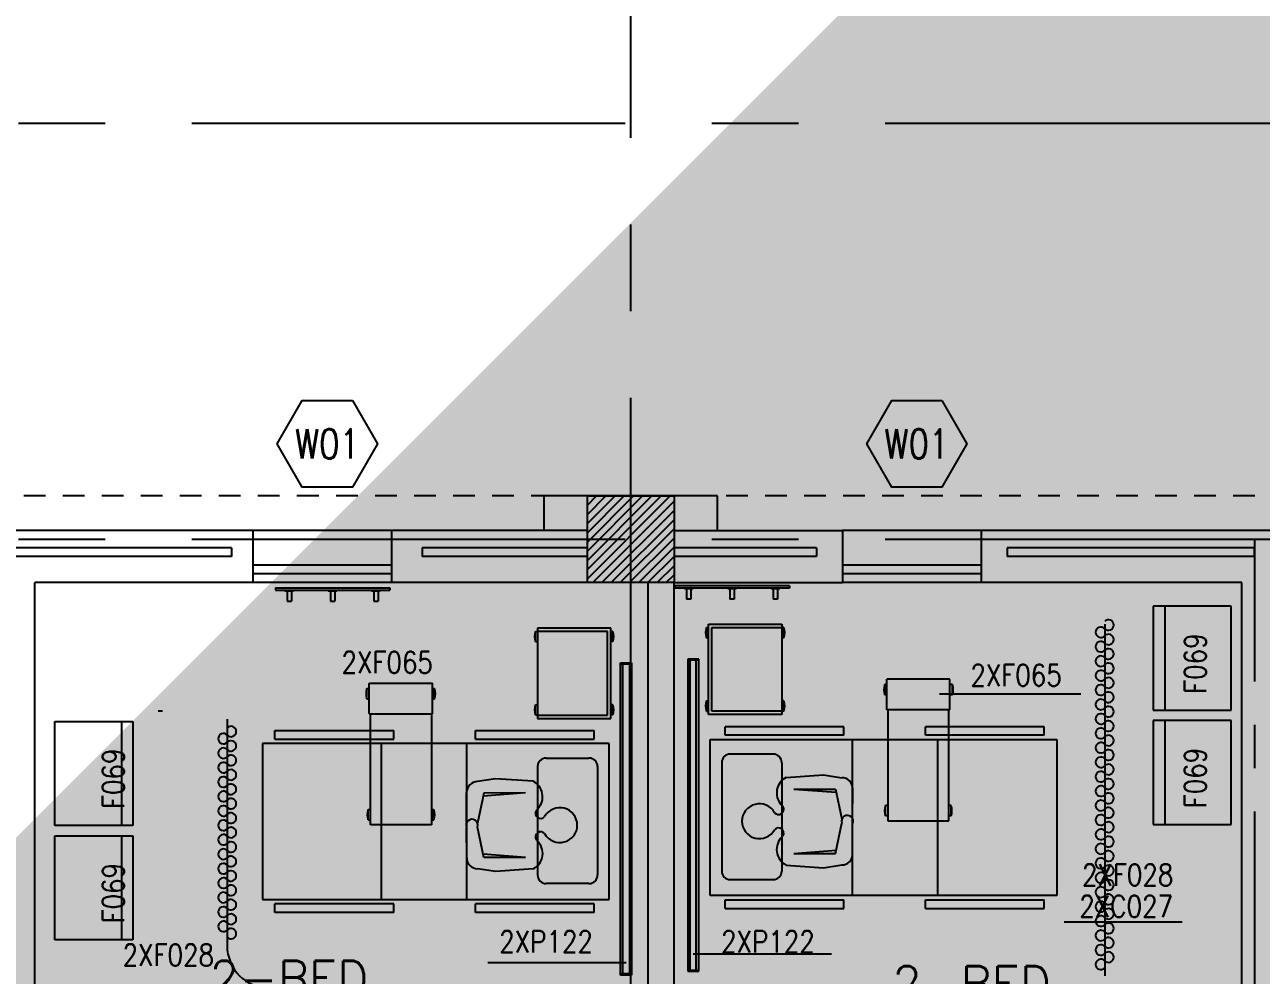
# Model space of a CAD drawing. Extents: x 88852.7 to 88945.7, y 39921.6 to 40001.1.
# Drawn here: x 88864.47 to 88871.61, y 39984.78 to 39990.27 of the extents above; entities that cross this region are included whole.
import ezdxf
from ezdxf.enums import TextEntityAlignment as Align

# ---------------------------------------------------------------- set-up
doc = ezdxf.new("R2010")
doc.units = 0
doc.header["$MEASUREMENT"] = 0
doc.header["$PDMODE"] = 34
for name, pattern in [('CENTER', [2, 1.25, -0.25, 0.25, -0.25]), ('CENTERX2', [4, 2.5, -0.5, 0.5, -0.5]), ('HIDDEN2', [0.1875, 0.125, -0.0625])]:
    doc.linetypes.add(name, pattern=pattern)
doc.layers.get('0').update_dxf_attribs({"linetype": 'CONTINUOUS'})
doc.layers.get('DEFPOINTS').update_dxf_attribs({"linetype": 'CONTINUOUS'})
for name, color, linetype in [('A-TEXT', 7, 'CONTINUOUS'), ('AX-DIM', 4, 'CONTINUOUS'), ('AXES', 11, 'CENTERX2'), ('AXES1', 11, 'CENTER'), ('COL', 2, 'CONTINUOUS'), ('HAT', 8, 'CONTINUOUS'), ('HIDDEN', 9, 'HIDDEN2'), ('INSUL', 4, 'CONTINUOUS'), ('MEDICAL', 4, 'CONTINUOUS'), ('NON-MEDICAL', 4, 'CONTINUOUS'), ('RM-BOX', 4, 'CONTINUOUS'), ('RM-NAME', 2, 'CONTINUOUS'), ('RM-NO', 2, 'CONTINUOUS'), ('WALL', 4, 'CONTINUOUS'), ('WIN', 3, 'CONTINUOUS'), ('WIN-BOX', 3, 'CONTINUOUS'), ('WIN-NO', 5, 'CONTINUOUS')]:
    doc.layers.add(name, color=color, linetype=linetype)
doc.styles.add('ROMANS', font='ROMANS.shx', dxfattribs={"width": 0.6})
doc.dimstyles.new('DIM-OUT', dxfattribs={"dimscale": 0, "dimtxt": 0.24, "dimasz": 0.08, "dimexe": 0.02, "dimexo": 0.02, "dimgap": 0.05, "dimtad": 1, "dimdec": 0, "dimlfac": 1000, "dimzin": 0, "dimdsep": 46, "dimtxsty": 'ROMANS', "dimblk1": 'ARCHTICK', "dimblk2": 'ARCHTICK', "dimsah": 1, "dimcen": 0.01, "dimdle": 0.08, "dimclrd": 4, "dimclre": 4, "dimclrt": 2, "dimadec": 0, "dimazin": 0, "dimtp": 2, "dimtm": 2, "dimtfac": 0.114286, "dimtdec": 0, "dimtix": 1, "dimtmove": 2, "dimatfit": 3, "dimldrblk": 'ARCHTICK', "dimfxl": 0, "dimtolj": 1, "dimtzin": 0, "dimarcsym": 0})

# ---------------------------------------------------------------- blocks, each defined once
blk = doc.blocks.new('WW1')
at = {"layer": 'WIN-BOX'}
blk.add_lwpolyline([(144.3, -250), (288.7, 0), (144.3, 250), (-144.3, 250), (-288.7, 0), (-144.3, -250)], close=True, dxfattribs=at)
at = {"layer": 'WIN-NO', "style": 'ROMANS', "width": 0.8}
blk.add_attdef('W00', text='', height=170, dxfattribs=at).set_placement((0, 0), align=Align.MIDDLE)
blk = doc.blocks.new('_ARCHTICK')
at = {"color": 0, "linetype": 'ByBlock', "const_width": 0.15}
blk.add_lwpolyline([(-0.5, -0.5), (0.5, 0.5)], dxfattribs=at)
blk = doc.blocks.new('*D599')
at = {"layer": 'AX-DIM', "color": 4, "lineweight": -2}
for p, q in [((88860.6903, 39999.7279), (88935.5403, 39999.7279)), ((88860.7703, 39995.0899), (88860.7703, 39999.7479)), ((88935.4603, 39987.5696), (88935.4603, 39999.7479))]:
    blk.add_line(p, q, dxfattribs=at)
at = {"layer": 'DEFPOINTS', "color": 0}
for p in [(88935.4603, 39999.7279), (88860.7703, 39995.0699), (88935.4603, 39987.5496)]:
    blk.add_point(p, dxfattribs=at)
at = {"layer": 'AX-DIM', "color": 4, "lineweight": -2, "xscale": 0.08, "yscale": 0.08, "zscale": 0.08, "rotation": 180}
blk.add_blockref('_ARCHTICK', (88860.7703, 39999.7279), dxfattribs=at)
at = {"layer": 'AX-DIM', "color": 4, "lineweight": -2, "xscale": 0.08, "yscale": 0.08, "zscale": 0.08}
blk.add_blockref('_ARCHTICK', (88935.4603, 39999.7279), dxfattribs=at)
at = {"layer": 'AX-DIM', "color": 2, "insert": (88898.1153, 39999.8979), "char_height": 0.24, "attachment_point": 5, "style": 'ROMANS'}
blk.add_mtext('\\A1;74690', dxfattribs=at)
blk = doc.blocks.new('RM1')
at = {"layer": 'RM-BOX'}
blk.add_lwpolyline([(569.9, -200), (-569.9, -200), (-569.9, -500), (569.9, -500)], close=True, dxfattribs=at)
at = {"layer": 'RM-NAME', "style": 'ROMANS'}
for tag, p in [('ROOMNAME1', (0, 323.8)), ('ROOMNAME2', (0, 0))]:
    blk.add_attdef(tag, text='', height=200, dxfattribs=at).set_placement(p, align=Align.MIDDLE)
at = {"layer": 'RM-NO', "style": 'ROMANS', "width": 0.8}
blk.add_attdef('ROOMNO', text='', height=200, dxfattribs=at).set_placement((0, -350), align=Align.MIDDLE)
blk = doc.blocks.new('COL50')
at = {"layer": 'COL'}
blk.add_lwpolyline([(-250, 250), (-250, -250), (250, -250), (250, 250)], close=True, dxfattribs=at)
blk = doc.blocks.new('*X541')
at = {"color": 0}
for p, q in [((73379.2, 177111.8), (73857.2, 177589.7)), ((73379.2, 177164.8), (73804.1, 177589.7)), ((73379.2, 177217.9), (73751.1, 177589.7)), ((73379.2, 177270.9), (73698.1, 177589.7)), ((73379.2, 177323.9), (73645, 177589.7)), ((73379.2, 177377), (73592, 177589.7)), ((73379.2, 177430), (73539, 177589.7)), ((73379.2, 177483), (73485.9, 177589.7)), ((73379.2, 177536.1), (73432.9, 177589.7)), ((73410.2, 177089.7), (73879.2, 177558.8)), ((73463.2, 177089.7), (73879.2, 177505.7)), ((73516.3, 177089.7), (73879.2, 177452.7)), ((73569.3, 177089.7), (73879.2, 177399.7)), ((73622.3, 177089.7), (73879.2, 177346.6)), ((73675.4, 177089.7), (73879.2, 177293.6)), ((73728.4, 177089.7), (73879.2, 177240.6)), ((73781.4, 177089.7), (73879.2, 177187.5)), ((73834.5, 177089.7), (73879.2, 177134.5))]:
    blk.add_line(p, q, dxfattribs=at)

msp = doc.modelspace()

# ---------------------------------------------------------------- linework, layer by layer
at = {"layer": 'AXES'}
for p, q in [((88867.9703, 39921.6153), (88867.9703, 40000.4279)), ((88853.4386, 39989.6996), (88876.9703, 39989.6996)), ((88853.4386, 39987.2996), (88876.9669, 39987.2996))]:
    msp.add_line(p, q, dxfattribs=at)
at = {"layer": 'AXES1'}
msp.add_line((88871.5703, 39928.4796), (88871.5703, 39987.2996), dxfattribs=at)
msp.add_line((88871.5703, 39928.4796), (88871.5703, 39987.2996), dxfattribs=at)
at = {"layer": 'COL'}
msp.add_lwpolyline([(88867.7203, 39987.0496), (88867.7203, 39987.5496), (88868.2203, 39987.5496), (88868.2203, 39987.0496)], close=True, dxfattribs=at)
at = {"layer": 'HIDDEN'}
msp.add_line((88893.1703, 39987.5496), (88859.8638, 39987.5496), dxfattribs=at)
at = {"layer": 'INSUL'}
for p, q in [((88865.6668, 39987.2496), (88863.0914, 39987.2496)), ((88865.6668, 39987.2496), (88865.6668, 39987.1996)), ((88867.7203, 39987.2496), (88866.7668, 39987.2496)), ((88866.7668, 39987.2496), (88866.7668, 39987.1996)), ((88869.0414, 39987.2496), (88868.2203, 39987.2496)), ((88869.0414, 39987.2496), (88869.0414, 39987.1996)), ((88870.1414, 39987.2496), (88870.1414, 39987.1996)), ((88871.5664, 39987.2496), (88870.1414, 39987.2496)), ((88871.5664, 39987.2496), (88871.5664, 39987.1996)), ((88865.6668, 39987.1996), (88863.0914, 39987.1996)), ((88867.7203, 39987.1996), (88866.7668, 39987.1996)), ((88869.0414, 39987.1996), (88868.2203, 39987.1996)), ((88871.5664, 39987.1996), (88870.1414, 39987.1996))]:
    msp.add_line(p, q, dxfattribs=at)
at = {"layer": 'MEDICAL'}
for p, q in [((88868.4188, 39986.8095), (88868.842, 39986.8095)), ((88868.4188, 39986.2879), (88868.4188, 39986.8095)), ((88868.842, 39986.8095), (88868.842, 39986.2879)), ((88870.7052, 39986.8096), (88870.7052, 39984.7814)), ((88867.4203, 39986.7091), (88867.4203, 39986.7682)), ((88867.4203, 39986.7682), (88867.4324, 39986.7682)), ((88867.8557, 39986.787), (88867.4324, 39986.787)), ((88867.4324, 39986.787), (88867.4324, 39986.2653)), ((88867.836, 39986.7673), (88867.4324, 39986.7673)), ((88867.836, 39986.285), (88867.836, 39986.7673)), ((88867.8557, 39986.2653), (88867.8557, 39986.787)), ((88867.8678, 39986.7682), (88867.8557, 39986.7682)), ((88867.8678, 39986.7091), (88867.8678, 39986.7682)), ((88868.4066, 39986.7907), (88868.4188, 39986.7907)), ((88868.4066, 39986.7316), (88868.4066, 39986.7907)), ((88868.4385, 39986.7898), (88868.842, 39986.7898)), ((88868.4385, 39986.3075), (88868.4385, 39986.7898)), ((88868.8542, 39986.7907), (88868.842, 39986.7907)), ((88868.8542, 39986.7316), (88868.8542, 39986.7907)), ((88867.4203, 39986.7091), (88867.4324, 39986.7091)), ((88867.8678, 39986.7091), (88867.8557, 39986.7091)), ((88868.4066, 39986.7316), (88868.4188, 39986.7316)), ((88868.8542, 39986.7316), (88868.842, 39986.7316)), ((88868.3634, 39986.6089), (88868.3003, 39986.6089)), ((88868.3003, 39986.6089), (88868.3003, 39984.8085)), ((88868.3634, 39986.6027), (88868.3003, 39986.6027)), ((88868.3119, 39986.6027), (88868.3119, 39984.8147)), ((88868.3488, 39984.8147), (88868.3488, 39986.6027)), ((88868.3634, 39984.8085), (88868.3634, 39986.6089)), ((88867.9111, 39986.5863), (88867.9741, 39986.5863)), ((88867.9111, 39984.786), (88867.9111, 39986.5863)), ((88867.9111, 39986.5802), (88867.9741, 39986.5802)), ((88867.9257, 39984.7921), (88867.9257, 39986.5802)), ((88867.9626, 39986.5802), (88867.9626, 39984.7921)), ((88867.9741, 39986.5863), (88867.9741, 39984.786)), ((88866.4625, 39986.2922), (88866.4625, 39986.4694)), ((88866.4625, 39986.4694), (88866.8267, 39986.4694)), ((88866.8267, 39986.2922), (88866.8267, 39986.4694)), ((88869.4478, 39986.4609), (88869.4358, 39986.4609)), ((88869.4358, 39986.4019), (88869.4358, 39986.4609)), ((88869.8119, 39986.4919), (88869.4478, 39986.4919)), ((88869.4478, 39986.3148), (88869.4478, 39986.4919)), ((88869.8119, 39986.3148), (88869.8119, 39986.4919)), ((88869.8262, 39986.4609), (88869.8119, 39986.4609)), ((88869.8262, 39986.4019), (88869.8262, 39986.4609)), ((88866.4483, 39986.4384), (88866.4625, 39986.4384)), ((88866.4483, 39986.3793), (88866.4483, 39986.4384)), ((88866.4483, 39986.3793), (88866.4625, 39986.3793)), ((88866.8267, 39986.4384), (88866.8387, 39986.4384)), ((88866.8267, 39986.3793), (88866.8387, 39986.3793)), ((88866.8387, 39986.3793), (88866.8387, 39986.4384)), ((88869.4478, 39986.4019), (88869.4358, 39986.4019)), ((88869.8262, 39986.4019), (88869.8119, 39986.4019)), ((88867.4203, 39986.2864), (88867.4203, 39986.3454)), ((88867.4203, 39986.3454), (88867.4324, 39986.3454)), ((88867.8678, 39986.3454), (88867.8557, 39986.3454)), ((88867.8678, 39986.2864), (88867.8678, 39986.3454)), ((88868.4066, 39986.368), (88868.4188, 39986.368)), ((88868.4066, 39986.3089), (88868.4066, 39986.368)), ((88868.4066, 39986.3089), (88868.4188, 39986.3089)), ((88868.8542, 39986.368), (88868.842, 39986.368)), ((88868.8542, 39986.3089), (88868.842, 39986.3089)), ((88868.8542, 39986.3089), (88868.8542, 39986.368)), ((88869.8119, 39986.3148), (88869.4478, 39986.3148)), ((88869.4539, 39986.3148), (88869.4539, 39985.675)), ((88869.8058, 39985.675), (88869.8058, 39986.3148)), ((88865.6421, 39986.2626), (88865.6421, 39984.9589)), ((88866.4625, 39986.2922), (88866.8267, 39986.2922)), ((88866.4687, 39985.6525), (88866.4687, 39986.2922)), ((88866.8206, 39986.2922), (88866.8206, 39985.6525)), ((88867.4203, 39986.2864), (88867.4324, 39986.2864)), ((88867.4324, 39986.285), (88867.836, 39986.285)), ((88867.4324, 39986.2653), (88867.8557, 39986.2653)), ((88867.8678, 39986.2864), (88867.8557, 39986.2864)), ((88868.842, 39986.2879), (88868.4188, 39986.2879)), ((88868.842, 39986.3075), (88868.4385, 39986.3075)), ((88865.9183, 39986.1465), (88865.9183, 39986.1957)), ((88865.9183, 39986.1957), (88866.6041, 39986.1957)), ((88866.6041, 39986.1465), (88866.6041, 39986.1957)), ((88867.0741, 39986.1465), (88867.0741, 39986.1957)), ((88867.0741, 39986.1957), (88867.7599, 39986.1957)), ((88867.7599, 39986.1465), (88867.7599, 39986.1957)), ((88868.5146, 39986.169), (88868.5146, 39986.2183)), ((88869.2003, 39986.2183), (88868.5146, 39986.2183)), ((88869.2003, 39986.169), (88868.5146, 39986.169)), ((88869.2003, 39986.169), (88869.2003, 39986.2183)), ((88870.3561, 39986.2183), (88869.6704, 39986.2183)), ((88869.6704, 39986.169), (88869.6704, 39986.2183)), ((88870.3561, 39986.169), (88869.6704, 39986.169)), ((88870.3561, 39986.169), (88870.3561, 39986.2183)), ((88867.8459, 39986.1215), (88865.8459, 39986.1215)), ((88865.8459, 39986.1215), (88865.8459, 39985.2215)), ((88865.9183, 39986.1465), (88866.6041, 39986.1465)), ((88866.5333, 39985.2215), (88866.5333, 39986.1215)), ((88867.0255, 39985.2215), (88867.0255, 39986.1215)), ((88867.0741, 39986.1465), (88867.7599, 39986.1465)), ((88867.8459, 39985.2215), (88867.8459, 39986.1215)), ((88868.4286, 39985.244), (88868.4286, 39986.144)), ((88868.4286, 39986.144), (88870.4286, 39986.144)), ((88869.249, 39985.244), (88869.249, 39986.144)), ((88869.7411, 39985.244), (88869.7411, 39986.144)), ((88870.4286, 39986.144), (88870.4286, 39985.244)), ((88867.4823, 39986.0376), (88867.7297, 39986.0376)), ((88868.7921, 39986.0601), (88868.5447, 39986.0601)), ((88867.4331, 39985.9884), (88867.4331, 39985.363)), ((88867.779, 39985.9884), (88867.779, 39985.363)), ((88868.4955, 39986.0109), (88868.4955, 39985.3856)), ((88868.8414, 39986.0109), (88868.8414, 39985.3856)), ((88866.4558, 39985.7403), (88866.4687, 39985.7403)), ((88866.4558, 39985.6813), (88866.4558, 39985.7403)), ((88866.8206, 39985.7403), (88866.8349, 39985.7403)), ((88866.8349, 39985.6813), (88866.8349, 39985.7403)), ((88869.4539, 39985.7629), (88869.4396, 39985.7629)), ((88869.4396, 39985.7038), (88869.4396, 39985.7629)), ((88869.8187, 39985.7629), (88869.8058, 39985.7629)), ((88869.8187, 39985.7038), (88869.8187, 39985.7629)), ((88866.4558, 39985.6813), (88866.4687, 39985.6813)), ((88866.8206, 39985.6813), (88866.8349, 39985.6813)), ((88869.4539, 39985.7038), (88869.4396, 39985.7038)), ((88869.4539, 39985.675), (88869.8058, 39985.675)), ((88869.8187, 39985.7038), (88869.8058, 39985.7038)), ((88866.8206, 39985.6525), (88866.4687, 39985.6525)), ((88867.7297, 39985.3138), (88867.4823, 39985.3138)), ((88868.5447, 39985.3364), (88868.7921, 39985.3364)), ((88870.4286, 39985.244), (88868.4286, 39985.244)), ((88865.8459, 39985.2215), (88867.8459, 39985.2215)), ((88866.6041, 39985.1965), (88865.9183, 39985.1965)), ((88865.9183, 39985.1473), (88865.9183, 39985.1965)), ((88866.6041, 39985.1473), (88866.6041, 39985.1965)), ((88867.7599, 39985.1965), (88867.0741, 39985.1965)), ((88867.0741, 39985.1473), (88867.0741, 39985.1965)), ((88867.7599, 39985.1473), (88867.7599, 39985.1965)), ((88868.5146, 39985.219), (88869.2003, 39985.219)), ((88868.5146, 39985.1698), (88868.5146, 39985.219)), ((88868.5146, 39985.1698), (88869.2003, 39985.1698)), ((88869.2003, 39985.1698), (88869.2003, 39985.219)), ((88869.6704, 39985.219), (88870.3561, 39985.219)), ((88869.6704, 39985.1698), (88869.6704, 39985.219)), ((88869.6704, 39985.1698), (88870.3561, 39985.1698)), ((88870.3561, 39985.1698), (88870.3561, 39985.219)), ((88866.6041, 39985.1473), (88865.9183, 39985.1473)), ((88867.7599, 39985.1473), (88867.0741, 39985.1473)), ((88868.3003, 39984.8147), (88868.3634, 39984.8147)), ((88868.3003, 39984.8085), (88868.3634, 39984.8085))]:
    msp.add_line(p, q, dxfattribs=at)
at = {"layer": 'MEDICAL', "color": 15}
for p, q in [((88867.9741, 39984.7921), (88867.9111, 39984.7921)), ((88867.9741, 39984.786), (88867.9111, 39984.786))]:
    msp.add_line(p, q, dxfattribs=at)
for centre, start, end in [((88870.7263, 39986.805), 223.56836, 136.43164), ((88870.6825, 39986.7633), 43.56836, 316.43164), ((88870.7263, 39986.7217), 223.56836, 136.43164), ((88870.6825, 39986.68), 43.56836, 316.43164), ((88870.7263, 39986.6383), 223.56836, 136.43164), ((88870.6825, 39986.5967), 43.56836, 316.43164), ((88870.6825, 39986.5134), 43.56836, 316.43164), ((88870.7263, 39986.555), 223.56836, 136.43164), ((88870.6825, 39986.4301), 43.56836, 316.43164), ((88870.7263, 39986.4717), 223.56836, 136.43164), ((88870.7263, 39986.3884), 223.56836, 136.43164), ((88870.6825, 39986.3467), 43.56836, 316.43164), ((88870.7263, 39986.3051), 223.56836, 136.43164), ((88870.6825, 39986.2634), 43.56836, 316.43164), ((88870.7263, 39986.2218), 223.56836, 136.43164), ((88865.6209, 39986.1493), 43.56836, 316.43164), ((88865.6647, 39986.191), 223.56836, 136.43164), ((88870.6825, 39986.1801), 43.56836, 316.43164), ((88870.7263, 39986.1385), 223.56836, 136.43164), ((88865.6209, 39986.066), 43.56836, 316.43164), ((88865.6647, 39986.1077), 223.56836, 136.43164), ((88870.6825, 39986.0968), 43.56836, 316.43164), ((88865.6647, 39986.0243), 223.56836, 136.43164), ((88870.6825, 39986.0135), 43.56836, 316.43164), ((88870.7263, 39986.0551), 223.56836, 136.43164), ((88865.6209, 39985.9827), 43.56836, 316.43164), ((88865.6647, 39985.941), 223.56836, 136.43164), ((88870.6825, 39985.9302), 43.56836, 316.43164), ((88870.7263, 39985.9718), 223.56836, 136.43164), ((88865.6209, 39985.8994), 43.56836, 316.43164), ((88865.6647, 39985.8577), 223.56836, 136.43164), ((88870.7263, 39985.8885), 223.56836, 136.43164), ((88865.6209, 39985.8161), 43.56836, 316.43164), ((88870.6825, 39985.8469), 43.56836, 316.43164), ((88870.7263, 39985.8052), 223.56836, 136.43164), ((88865.6209, 39985.7327), 43.56836, 316.43164), ((88865.6647, 39985.7744), 223.56836, 136.43164), ((88870.6825, 39985.7636), 43.56836, 316.43164), ((88870.7263, 39985.7219), 223.56836, 136.43164), ((88865.6209, 39985.6494), 43.56836, 316.43164), ((88865.6647, 39985.6911), 223.56836, 136.43164), ((88870.6825, 39985.6802), 43.56836, 316.43164), ((88870.7263, 39985.6386), 223.56836, 136.43164), ((88865.6209, 39985.5661), 43.56836, 316.43164), ((88865.6647, 39985.6078), 223.56836, 136.43164), ((88870.6825, 39985.5969), 43.56836, 316.43164), ((88865.6647, 39985.5245), 223.56836, 136.43164), ((88870.6825, 39985.5136), 43.56836, 316.43164), ((88870.7263, 39985.5553), 223.56836, 136.43164), ((88865.6209, 39985.4828), 43.56836, 316.43164), ((88865.6647, 39985.4411), 223.56836, 136.43164), ((88870.6825, 39985.4303), 43.56836, 316.43164), ((88870.7263, 39985.472), 223.56836, 136.43164), ((88865.6209, 39985.3995), 43.56836, 316.43164), ((88865.6647, 39985.3578), 223.56836, 136.43164), ((88870.7263, 39985.3886), 223.56836, 136.43164), ((88865.6209, 39985.3162), 43.56836, 316.43164), ((88870.6825, 39985.347), 43.56836, 316.43164), ((88870.7263, 39985.3053), 223.56836, 136.43164), ((88865.6209, 39985.2329), 43.56836, 316.43164), ((88865.6647, 39985.2745), 223.56836, 136.43164), ((88870.6825, 39985.2637), 43.56836, 316.43164), ((88870.7263, 39985.222), 223.56836, 136.43164), ((88865.6209, 39985.1496), 43.56836, 316.43164), ((88865.6647, 39985.1912), 223.56836, 136.43164), ((88870.6825, 39985.1804), 43.56836, 316.43164), ((88870.7263, 39985.1387), 223.56836, 136.43164), ((88865.6209, 39985.0662), 43.56836, 316.43164), ((88865.6647, 39985.1079), 223.56836, 136.43164), ((88870.6825, 39985.097), 43.56836, 316.43164), ((88865.6647, 39985.0246), 223.56836, 136.43164), ((88870.6825, 39985.0137), 43.56836, 316.43164), ((88870.7263, 39985.0554), 223.56836, 136.43164), ((88870.6825, 39984.9304), 43.56836, 316.43164), ((88870.7263, 39984.9721), 223.56836, 136.43164), ((88870.7263, 39984.8888), 223.56836, 136.43164), ((88870.6825, 39984.8471), 43.56836, 316.43164)]:
    msp.add_arc(centre, 0.0302, start, end, dxfattribs=at)
at = {"layer": 'MEDICAL'}
for centre, radius, start, end in [((88867.5064, 39986.7386), 0.091, 161.07536, 198.92464), ((88867.7817, 39986.7386), 0.091, 341.07536, 18.92464), ((88868.4928, 39986.7612), 0.091, 161.07536, 198.92464), ((88868.7681, 39986.7612), 0.091, 341.07536, 18.92464), ((88869.5219, 39986.4314), 0.091, 161.07536, 198.92464), ((88869.74, 39986.4314), 0.091, 341.07536, 18.92464), ((88866.5344, 39986.4089), 0.091, 161.07536, 198.92464), ((88866.7525, 39986.4089), 0.091, 341.07536, 18.92464), ((88867.5064, 39986.3159), 0.091, 161.07536, 198.92464), ((88867.7817, 39986.3159), 0.091, 341.07536, 18.92464), ((88868.4928, 39986.3384), 0.091, 161.07536, 198.92464), ((88868.7681, 39986.3384), 0.091, 341.07536, 18.92464), ((88867.4823, 39985.9884), 0.0492, 90, 180), ((88867.7297, 39985.9884), 0.0492, 0, 90), ((88868.5447, 39986.0109), 0.0492, 90, 180), ((88868.7921, 39986.0109), 0.0492, 0, 90), ((88866.5419, 39985.7108), 0.091, 161.07536, 198.92464), ((88866.7488, 39985.7108), 0.091, 341.07536, 18.92464), ((88869.5257, 39985.7333), 0.091, 161.07536, 198.92464), ((88869.7326, 39985.7333), 0.091, 341.07536, 18.92464), ((88868.5447, 39985.3856), 0.0492, 180, 270), ((88868.7921, 39985.3856), 0.0492, 270, 0), ((88867.4823, 39985.363), 0.0492, 180, 270), ((88867.7297, 39985.363), 0.0492, 270, 0), ((88865.8882, 39984.9559), 0.2461, 180, 270)]:
    msp.add_arc(centre, radius, start, end, dxfattribs=at)
at = {"layer": 'NON-MEDICAL'}
for p, q in [((88868.2251, 39987.0309), (88868.2251, 39987.0182)), ((88868.8855, 39987.0309), (88868.2251, 39987.0309)), ((88868.8855, 39987.0309), (88868.8855, 39987.0182)), ((88865.9207, 39987.0196), (88866.5811, 39987.0196)), ((88865.9207, 39987.0196), (88865.9207, 39987.0069)), ((88865.9207, 39987.0069), (88866.5811, 39987.0069)), ((88865.9759, 39987.0069), (88865.9759, 39987.0019)), ((88865.9759, 39987.0019), (88866.0259, 39987.0019)), ((88865.9882, 39987.0019), (88865.9882, 39986.9434)), ((88866.0136, 39987.0019), (88866.0136, 39986.9434)), ((88866.0259, 39987.0069), (88866.0259, 39987.0019)), ((88866.2259, 39987.0069), (88866.2259, 39987.0019)), ((88866.2259, 39987.0019), (88866.2759, 39987.0019)), ((88866.2382, 39987.0019), (88866.2382, 39986.9434)), ((88866.2636, 39987.0019), (88866.2636, 39986.9434)), ((88866.2759, 39987.0069), (88866.2759, 39987.0019)), ((88866.4759, 39987.0069), (88866.4759, 39987.0019)), ((88866.4759, 39987.0019), (88866.5259, 39987.0019)), ((88866.4882, 39987.0019), (88866.4882, 39986.9434)), ((88866.5136, 39987.0019), (88866.5136, 39986.9434)), ((88866.5259, 39987.0069), (88866.5259, 39987.0019)), ((88866.5811, 39987.0196), (88866.5811, 39987.0069)), ((88868.8855, 39987.0182), (88868.2251, 39987.0182)), ((88868.2803, 39987.0182), (88868.2803, 39987.0132)), ((88868.3303, 39987.0132), (88868.2803, 39987.0132)), ((88868.2926, 39987.0132), (88868.2926, 39986.9547)), ((88868.318, 39986.9547), (88868.2926, 39986.9547)), ((88868.318, 39987.0132), (88868.318, 39986.9547)), ((88868.3303, 39987.0182), (88868.3303, 39987.0132)), ((88868.5303, 39987.0182), (88868.5303, 39987.0132)), ((88868.5803, 39987.0132), (88868.5303, 39987.0132)), ((88868.5426, 39987.0132), (88868.5426, 39986.9547)), ((88868.568, 39986.9547), (88868.5426, 39986.9547)), ((88868.568, 39987.0132), (88868.568, 39986.9547)), ((88868.5803, 39987.0182), (88868.5803, 39987.0132)), ((88868.7803, 39987.0182), (88868.7803, 39987.0132)), ((88868.8303, 39987.0132), (88868.7803, 39987.0132)), ((88868.7926, 39987.0132), (88868.7926, 39986.9547)), ((88868.818, 39986.9547), (88868.7926, 39986.9547)), ((88868.818, 39987.0132), (88868.818, 39986.9547)), ((88868.8303, 39987.0182), (88868.8303, 39987.0132)), ((88865.9882, 39986.9434), (88866.0136, 39986.9434)), ((88866.2382, 39986.9434), (88866.2636, 39986.9434)), ((88866.4882, 39986.9434), (88866.5136, 39986.9434)), ((88870.9843, 39986.9134), (88870.9843, 39986.3134)), ((88871.4343, 39986.9134), (88870.9843, 39986.9134)), ((88871.0515, 39986.9134), (88871.0515, 39986.3134)), ((88871.4343, 39986.3134), (88871.4343, 39986.9134)), ((88865.2439, 39986.3095), (88865.2693, 39986.3095)), ((88870.9843, 39986.3134), (88871.4343, 39986.3134)), ((88864.6491, 39985.6493), (88864.6491, 39986.2493)), ((88864.6491, 39986.2493), (88865.0991, 39986.2493)), ((88865.032, 39986.2493), (88865.032, 39985.6493)), ((88865.0991, 39986.2493), (88865.0991, 39985.6493)), ((88870.9843, 39986.2535), (88870.9843, 39985.6535)), ((88871.4343, 39986.2535), (88870.9843, 39986.2535)), ((88871.0515, 39986.2535), (88871.0515, 39985.6535)), ((88871.4343, 39985.6535), (88871.4343, 39986.2535)), ((88867.1912, 39985.9184), (88867.0865, 39985.9015)), ((88867.4068, 39985.9034), (88867.1912, 39985.9184)), ((88868.8676, 39985.9259), (88869.0833, 39985.9409)), ((88869.0833, 39985.9409), (88869.188, 39985.9241)), ((88867.0239, 39985.6652), (88867.0237, 39985.8386)), ((88867.1231, 39985.8358), (88867.0867, 39985.6617)), ((88867.3629, 39985.8361), (88867.1193, 39985.8175)), ((88867.3629, 39985.8361), (88867.1231, 39985.8358)), ((88868.9116, 39985.8586), (88869.1514, 39985.8584)), ((88868.9116, 39985.8586), (88869.1552, 39985.84)), ((88869.1514, 39985.8584), (88869.1878, 39985.6842)), ((88869.2506, 39985.6877), (88869.2508, 39985.8611)), ((88865.0991, 39985.6493), (88864.6491, 39985.6493)), ((88867.0241, 39985.4615), (88867.0239, 39985.6354)), ((88867.1235, 39985.4645), (88867.0867, 39985.6388)), ((88869.1509, 39985.487), (88869.1878, 39985.6614)), ((88869.2504, 39985.484), (88869.2506, 39985.6579)), ((88870.9843, 39985.6535), (88871.4343, 39985.6535)), ((88864.6491, 39984.9894), (88864.6491, 39985.5894)), ((88864.6491, 39985.5894), (88865.0991, 39985.5894)), ((88865.032, 39985.5894), (88865.032, 39984.9894)), ((88865.0991, 39985.5894), (88865.0991, 39984.9894)), ((88867.3634, 39985.4648), (88867.1197, 39985.4828)), ((88867.3634, 39985.4648), (88867.1235, 39985.4645)), ((88868.9111, 39985.4873), (88869.1548, 39985.5053)), ((88868.9111, 39985.4873), (88869.1509, 39985.487)), ((88867.1918, 39985.3822), (88867.087, 39985.3987)), ((88867.4074, 39985.3977), (88867.1918, 39985.3822)), ((88868.867, 39985.4202), (88869.0827, 39985.4047)), ((88869.0827, 39985.4047), (88869.1874, 39985.4212)), ((88865.0991, 39984.9894), (88864.6491, 39984.9894))]:
    msp.add_line(p, q, dxfattribs=at)
for centre, radius, start, end in [((88867.0865, 39985.8387), 0.0629, 90.0677, 180.0677), ((88867.3624, 39985.814), 0.0998, 318.57927, 63.55686), ((88868.9121, 39985.8365), 0.0998, 116.44314, 221.42073), ((88869.1879, 39985.8612), 0.0629, 359.9323, 89.9323), ((88867.4657, 39985.711), 0.0466, 127.5931, 151.11719), ((88867.5616, 39985.6507), 0.1006, 209.37144, 150.76397), ((88868.7129, 39985.6732), 0.1006, 29.23603, 330.62856), ((88868.8235, 39985.7415), 0.0299, 219.97601, 29.03262), ((88868.8088, 39985.7335), 0.0466, 28.88281, 52.4069), ((88867.0546, 39985.6503), 0.0341, 340.30516, 205.99298), ((88867.451, 39985.719), 0.0299, 150.96738, 320.02399), ((88869.2199, 39985.6729), 0.0341, 334.00702, 199.69484), ((88867.4511, 39985.5821), 0.0299, 40.11142, 209.16803), ((88868.8233, 39985.6047), 0.0299, 330.83197, 139.88858), ((88867.3628, 39985.487), 0.0998, 296.57855, 48.53735), ((88867.4658, 39985.5902), 0.0466, 209.01822, 232.54231), ((88868.9117, 39985.5095), 0.0998, 131.46265, 243.42145), ((88868.8086, 39985.6127), 0.0466, 307.45769, 330.98178), ((88867.087, 39985.4616), 0.0629, 180.0677, 270.0677), ((88869.1875, 39985.4841), 0.0629, 269.9323, 359.9323)]:
    msp.add_arc(centre, radius, start, end, dxfattribs=at)
at = {"layer": 'WALL'}
for p, q in [((88867.4703, 39987.3496), (88867.4703, 39987.5496)), ((88868.4703, 39987.5496), (88867.4703, 39987.5496)), ((88868.4703, 39987.3496), (88868.4703, 39987.5496)), ((88865.7914, 39987.3496), (88862.9414, 39987.3496)), ((88865.7914, 39987.3496), (88865.7914, 39987.0496)), ((88867.7203, 39987.3496), (88866.5914, 39987.3496)), ((88866.5914, 39987.3496), (88866.5914, 39987.0496)), ((88868.2203, 39987.3496), (88869.1914, 39987.3496)), ((88869.1914, 39987.3496), (88869.1914, 39987.0496)), ((88869.9914, 39987.3496), (88869.9914, 39987.0496)), ((88871.7164, 39987.3496), (88869.9914, 39987.3496)), ((88865.7914, 39987.0496), (88864.5328, 39987.0496)), ((88864.5328, 39980.3996), (88864.5328, 39987.0496)), ((88867.7203, 39987.0496), (88866.5914, 39987.0496)), ((88868.0703, 39982.3496), (88868.0703, 39987.0496)), ((88868.2203, 39987.0496), (88869.1914, 39987.0496)), ((88868.2203, 39982.3496), (88868.2203, 39987.0496)), ((88871.4953, 39987.0496), (88869.9914, 39987.0496)), ((88871.4953, 39980.3996), (88871.4953, 39987.0496))]:
    msp.add_line(p, q, dxfattribs=at)
at = {"layer": 'WIN'}
for p, q in [((88866.5914, 39987.3496), (88865.7914, 39987.3496)), ((88869.9914, 39987.3496), (88869.1914, 39987.3496)), ((88866.5914, 39987.1496), (88865.7914, 39987.1496)), ((88866.5914, 39987.0996), (88865.7914, 39987.0996)), ((88869.9914, 39987.1496), (88869.1914, 39987.1496)), ((88869.9914, 39987.0996), (88869.1914, 39987.0996)), ((88866.5914, 39987.0496), (88865.7914, 39987.0496)), ((88869.9914, 39987.0496), (88869.1914, 39987.0496))]:
    msp.add_line(p, q, dxfattribs=at)

# ---------------------------------------------------------------- block references
at = {"layer": 'COL', "xscale": -0.001000000003841706, "yscale": 0.000999999996565748, "zscale": 0.001, "rotation": 180}
msp.add_blockref('COL50', (88867.9703, 39987.2996), dxfattribs=at)
msp.add_blockref('COL50', (88867.9703, 39987.2996), dxfattribs=at)
at = {"layer": 'HAT', "xscale": 0.001000000003841706, "yscale": 0.000999999996565748, "zscale": 0.001}
msp.add_blockref('*X541', (88794.341, 39809.9598), dxfattribs=at)
at = {"layer": 'RM-NO', "xscale": 0.001000000003841706, "yscale": 0.000999999996565748, "zscale": 0.001}
for p, values in [((88865.9986, 39984.4436), {'ROOMNO': 'FNU-203', 'ROOMNAME2': 'ROOM', 'ROOMNAME1': '2-BED'}), ((88869.9368, 39984.4131), {'ROOMNO': 'FNU-205', 'ROOMNAME2': 'ROOM', 'ROOMNAME1': '2-BED'})]:
    msp.add_blockref('RM1', p, dxfattribs=at).add_auto_attribs(values)
at = {"layer": 'WIN-NO'}
ref = msp.add_blockref('WW1', (88866.2203, 39987.8496), dxfattribs=dict(at, xscale=-0.001, yscale=0.001, zscale=0.001, rotation=180))
ref.add_attrib('W00', 'W01', dxfattribs={"height": 0.17, "style": 'ROMANS', "width": 0.8}).set_placement((88866.2203, 39987.8496), align=Align.MIDDLE)
ref = msp.add_blockref('WW1', (88869.6203, 39987.8496), dxfattribs=dict(at, xscale=-0.001, yscale=0.001, zscale=0.001, rotation=180))
ref.add_attrib('W00', 'W01', dxfattribs={"height": 0.17, "style": 'ROMANS', "width": 0.8}).set_placement((88869.6203, 39987.8496), align=Align.MIDDLE)

# ---------------------------------------------------------------- texts
at = {"layer": 'A-TEXT', "color": 7, "ltscale": 400, "style": 'ROMANS', "width": 0.833974}
for p in [(88871.2892, 39986.408), (88865.0484, 39985.7438), (88871.2892, 39985.7481), (88865.0484, 39985.0839)]:
    msp.add_text('F069', height=0.125, rotation=90, dxfattribs=at).set_placement(p)
for s, p in [('2XF065', (88866.3022, 39986.5266)), ('2XF065', (88869.9298, 39986.4531)), ('2XF028', (88870.5734, 39985.3013)), ('2XC027', (88870.5582, 39985.1204)), ('2XP122', (88867.2118, 39984.9166)), ('2XP122', (88868.4918, 39984.9167)), ('2XF028', (88865.0393, 39984.839))]:
    msp.add_text(s, height=0.125, dxfattribs=at).set_placement(p)

# ---------------------------------------------------------------- dimensions: what is measured, and where the dimension line sits
at = {"layer": 'AX-DIM'}
dim = msp.add_linear_dim(base=(88935.4603, 39999.7279), p1=(88860.7703, 39995.0699), p2=(88935.4603, 39987.5496), dimstyle='DIM-OUT', override={"dimscale": 1}, dxfattribs=at)
dim.commit()
dim.dimension.update_dxf_attribs({"geometry": '*D599', "text_midpoint": (88898.1153, 39999.8979)})

# ---------------------------------------------------------------- leaders
at = {"layer": 'A-TEXT'}
for points in [[(88869.7517, 39986.4083), (88870.5662, 39986.4083)], [(88870.4709, 39985.0919), (88871.1508, 39985.0919)], [(88868.3299, 39984.9088), (88869.1277, 39984.9088)], [(88867.9445, 39984.8553), (88867.1468, 39984.8553)]]:
    msp.add_leader(points, dimstyle='DIM-OUT', override={"dimscale": 1, "dimasz": 40}, dxfattribs=at)

doc.saveas('drawing.dxf')
